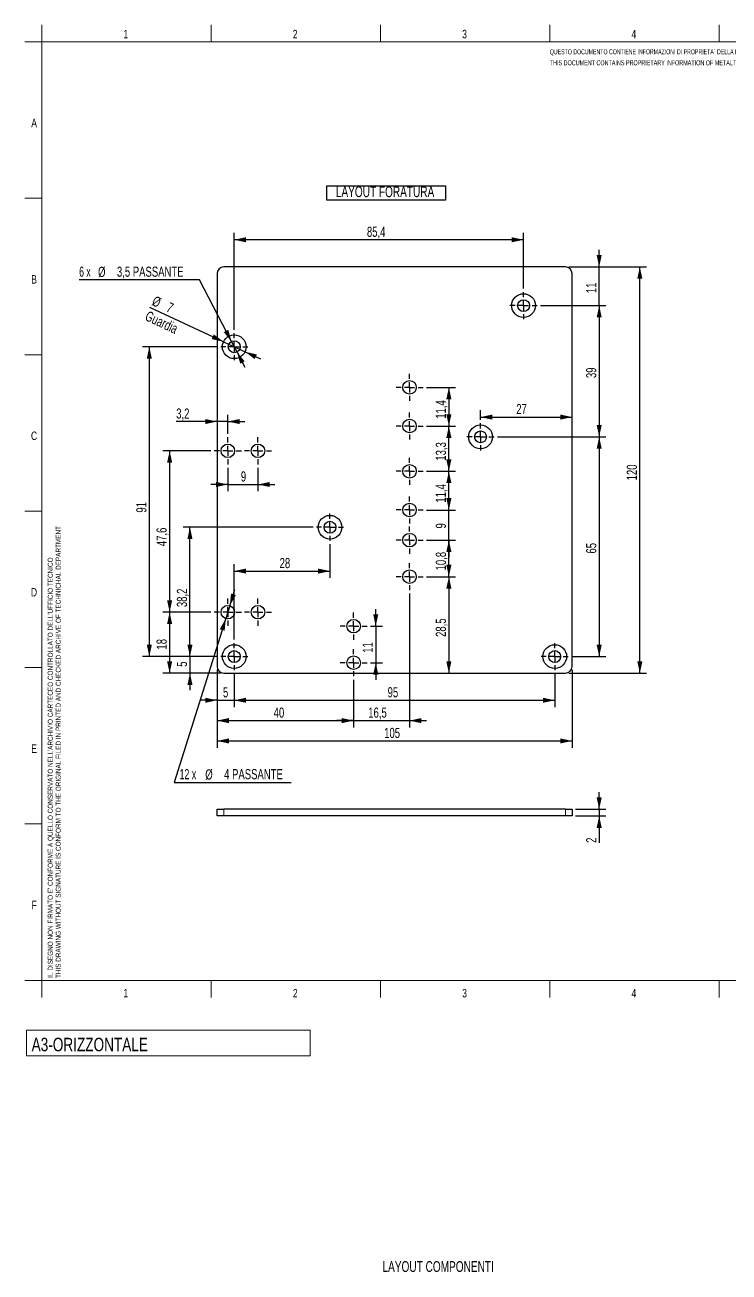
# Paper-space layout 'Sheet1' of a CAD drawing. Header units: millimetres. Extents: x 3 to 419, y -76 to 292.
# Drawn here: x 2.9 to 210.8, y -75.8 to 292.3 of the extents above; entities that cross this region are included whole.
import ezdxf

# ---------------------------------------------------------------- set-up
doc = ezdxf.new("R2010")
doc.units = ezdxf.units.MM
for name, color, linetype in [('NOTE', 7, 'Continuous'), ('QUOTE_-_DIAMETRO', 7, 'Continuous'), ('QUOTE_-_DIDASCALIA_FORO', 7, 'Continuous'), ('QUOTE_-_LINEARE', 7, 'Continuous'), ('TACCHE_DI_CENTRATURA', 7, 'Continuous')]:
    doc.layers.add(name, color=color, linetype=linetype)
doc.styles.add('SLDTEXTSTYLE0', font='TXT', dxfattribs={"width": 0.615211})
doc.styles.add('SLDTEXTSTYLE1', font='TXT', dxfattribs={"width": 0.638186})
doc.styles.add('SLDTEXTSTYLE2', font='TXT', dxfattribs={"width": 0.75})
doc.styles.add('SLDTEXTSTYLE3', font='TXT', dxfattribs={"width": 0.7})
doc.styles.add('SLDTEXTSTYLE5', font='TXT', dxfattribs={"width": 0.633333})
doc.styles.add('SLDTEXTSTYLE6', font='TXT', dxfattribs={"width": 0.65})
doc.dimstyles.new('SLDDIMSTYLE0', dxfattribs={"dimtxt": 3, "dimasz": 3.5, "dimexe": 0, "dimexo": 0.0625, "dimgap": 0.75, "dimtad": 1, "dimdec": 0, "dimrnd": 1e-09, "dimzin": 12, "dimdsep": 46, "dimtxsty": 'SLDTEXTSTYLE3', "dimsah": 1, "dimcen": 0.09, "dimadec": 0, "dimazin": 3, "dimtfac": 1, "dimtdec": 3, "dimtofl": 0, "dimtmove": 0, "dimatfit": 3, "dimfxl": 1, "dimfrac": 2, "dimtolj": 1, "dimtzin": 12, "dimarcsym": 0})
doc.dimstyles.new('SLDDIMSTYLE1', dxfattribs={"dimtxt": 3, "dimasz": 3.5, "dimexe": 0, "dimexo": 0.0625, "dimgap": 0.75, "dimtad": 0, "dimtih": 1, "dimtoh": 1, "dimdec": 1, "dimrnd": 1e-09, "dimzin": 12, "dimdsep": 46, "dimtxsty": 'SLDTEXTSTYLE3', "dimsah": 1, "dimcen": 0, "dimadec": 0, "dimazin": 3, "dimtfac": 1, "dimtdec": 3, "dimtmove": 0, "dimatfit": 3, "dimfxl": 1, "dimfrac": 2, "dimtolj": 1, "dimtzin": 12, "dimarcsym": 0})
doc.dimstyles.new('SLDDIMSTYLE2', dxfattribs={"dimtxt": 3, "dimasz": 3.5, "dimexe": 0, "dimexo": 0.0625, "dimgap": 0.75, "dimtad": 1, "dimdec": 1, "dimrnd": 1e-09, "dimzin": 12, "dimdsep": 46, "dimtxsty": 'SLDTEXTSTYLE3', "dimsah": 1, "dimcen": 0.09, "dimadec": 0, "dimazin": 3, "dimtfac": 1, "dimtdec": 3, "dimtofl": 0, "dimtmove": 0, "dimatfit": 3, "dimfxl": 1, "dimfrac": 2, "dimtolj": 1, "dimtzin": 12, "dimarcsym": 0})
doc.dimstyles.new('SLDDIMSTYLE3', dxfattribs={"dimtxt": 3, "dimasz": 3.5, "dimexe": 0, "dimexo": 0.0625, "dimgap": 0.75, "dimtad": 1, "dimdec": 0, "dimrnd": 1e-09, "dimzin": 12, "dimdsep": 46, "dimtxsty": 'SLDTEXTSTYLE3', "dimsah": 1, "dimcen": 0.09, "dimadec": 0, "dimazin": 3, "dimtfac": 1, "dimtdec": 3, "dimtmove": 0, "dimatfit": 0, "dimfxl": 1, "dimfrac": 2, "dimtolj": 1, "dimtzin": 12, "dimarcsym": 0})
doc.dimstyles.new('SLDDIMSTYLE4', dxfattribs={"dimtxt": 3, "dimasz": 3.5, "dimexe": 0, "dimexo": 0.0625, "dimgap": 0.75, "dimtad": 1, "dimdec": 1, "dimrnd": 1e-09, "dimzin": 12, "dimdsep": 46, "dimtxsty": 'SLDTEXTSTYLE3', "dimsah": 1, "dimcen": 0.09, "dimadec": 0, "dimazin": 3, "dimtfac": 1, "dimtdec": 3, "dimtmove": 0, "dimatfit": 0, "dimfxl": 1, "dimfrac": 2, "dimtolj": 1, "dimtzin": 12, "dimarcsym": 0})
doc.dimstyles.new('SLDDIMSTYLE5', dxfattribs={"dimtxt": 3, "dimasz": 3.5, "dimexe": 0, "dimexo": 0.0625, "dimgap": 0.75, "dimtad": 1, "dimdec": 1, "dimrnd": 1e-09, "dimzin": 12, "dimdsep": 46, "dimtxsty": 'SLDTEXTSTYLE3', "dimsah": 1, "dimcen": 0, "dimadec": 0, "dimazin": 3, "dimtfac": 1, "dimtdec": 3, "dimtmove": 0, "dimatfit": 3, "dimfxl": 1, "dimfrac": 2, "dimtolj": 1, "dimtzin": 12, "dimarcsym": 0})
doc.dimstyles.new('SLDDIMSTYLE6', dxfattribs={"dimtxt": 3, "dimasz": 3.5, "dimexe": 0, "dimexo": 0.0625, "dimgap": 0.75, "dimtad": 0, "dimtih": 1, "dimtoh": 1, "dimdec": 6, "dimrnd": 1e-09, "dimzin": 12, "dimdsep": 46, "dimtxsty": 'SLDTEXTSTYLE3', "dimsah": 1, "dimcen": 0, "dimadec": 0, "dimazin": 3, "dimtfac": 1, "dimtdec": 3, "dimtmove": 0, "dimatfit": 3, "dimfxl": 1, "dimfrac": 2, "dimtolj": 1, "dimtzin": 12, "dimarcsym": 0})

# ---------------------------------------------------------------- blocks, each defined once
blk = doc.blocks.new('SW_NOTE_0')
at = {"color": 0, "linetype": 'Continuous', "lineweight": 18, "insert": (0, 1.93), "char_height": 1.5, "attachment_point": 1, "style": 'SLDTEXTSTYLE0'}
blk.add_mtext('QUESTO DOCUMENTO CONTIENE INFORMAZIONI DI PROPRIETA` DELLA METALTRONICA SpA: QUALSIASI USO DA PARTE DI TERZI SENZA AUTORIZZAZIONE DELLA SOCIETA` SARA` PERSEGUITO A TERMINI DI LEGGE.', dxfattribs=at)
blk = doc.blocks.new('SW_NOTE_0_1')
at = {"color": 0, "linetype": 'Continuous', "lineweight": 18, "insert": (0, 1.93), "char_height": 1.5, "attachment_point": 1, "style": 'SLDTEXTSTYLE1'}
blk.add_mtext('THIS DOCUMENT CONTAINS PROPRIETARY INFORMATION OF METALTRONICA SpA: ANY USE BY A THIRD PARTY WITHOUT PRIOR AUTHORIZATION BY THE COMPANY SHALL BE PURSUED ACCORDING TO LAW.', dxfattribs=at)
blk = doc.blocks.new('SW_NOTE_0_2')
at = {"color": 0, "linetype": 'Continuous', "lineweight": 18, "insert": (-1.93, 0), "char_height": 1.5, "attachment_point": 1, "rotation": 90, "style": 'SLDTEXTSTYLE2'}
blk.add_mtext("IL DISEGNO NON FIRMATO E' CONFORME A QUELLO CONSERVATO NELL'ARCHIVIO CARTECEO CONTROLLATO DELL'UFFICIO TECNICO", dxfattribs=at)
blk = doc.blocks.new('SW_NOTE_0_3')
at = {"color": 0, "linetype": 'Continuous', "lineweight": 18, "insert": (0, 3.22), "char_height": 2.5, "attachment_point": 1, "style": 'SLDTEXTSTYLE2'}
blk.add_mtext('1', dxfattribs=at)
blk = doc.blocks.new('SW_NOTE_0_4')
at = {"color": 0, "linetype": 'Continuous', "lineweight": 18, "insert": (0, 3.22), "char_height": 2.5, "attachment_point": 1, "style": 'SLDTEXTSTYLE2'}
blk.add_mtext('2', dxfattribs=at)
blk = doc.blocks.new('SW_NOTE_0_5')
at = {"color": 0, "linetype": 'Continuous', "lineweight": 18, "insert": (0, 3.22), "char_height": 2.5, "attachment_point": 1, "style": 'SLDTEXTSTYLE2'}
blk.add_mtext('3', dxfattribs=at)
blk = doc.blocks.new('SW_NOTE_0_6')
at = {"color": 0, "linetype": 'Continuous', "lineweight": 18, "insert": (0, 3.22), "char_height": 2.5, "attachment_point": 1, "style": 'SLDTEXTSTYLE2'}
blk.add_mtext('4', dxfattribs=at)
blk = doc.blocks.new('SW_NOTE_0_11')
at = {"color": 0, "linetype": 'Continuous', "lineweight": 18, "insert": (0, 3.22), "char_height": 2.5, "attachment_point": 1, "style": 'SLDTEXTSTYLE2'}
blk.add_mtext('1', dxfattribs=at)
blk = doc.blocks.new('SW_NOTE_0_12')
at = {"color": 0, "linetype": 'Continuous', "lineweight": 18, "insert": (0, 3.22), "char_height": 2.5, "attachment_point": 1, "style": 'SLDTEXTSTYLE2'}
blk.add_mtext('2', dxfattribs=at)
blk = doc.blocks.new('SW_NOTE_0_13')
at = {"color": 0, "linetype": 'Continuous', "lineweight": 18, "insert": (0, 3.22), "char_height": 2.5, "attachment_point": 1, "style": 'SLDTEXTSTYLE2'}
blk.add_mtext('3', dxfattribs=at)
blk = doc.blocks.new('SW_NOTE_0_14')
at = {"color": 0, "linetype": 'Continuous', "lineweight": 18, "insert": (0, 3.22), "char_height": 2.5, "attachment_point": 1, "style": 'SLDTEXTSTYLE2'}
blk.add_mtext('4', dxfattribs=at)
blk = doc.blocks.new('SW_NOTE_0_19')
at = {"color": 0, "linetype": 'Continuous', "lineweight": 18, "insert": (0, 3.22), "char_height": 2.5, "attachment_point": 1, "style": 'SLDTEXTSTYLE2'}
blk.add_mtext('F', dxfattribs=at)
blk = doc.blocks.new('SW_NOTE_0_20')
at = {"color": 0, "linetype": 'Continuous', "lineweight": 18, "insert": (0, 3.22), "char_height": 2.5, "attachment_point": 1, "style": 'SLDTEXTSTYLE2'}
blk.add_mtext('E', dxfattribs=at)
blk = doc.blocks.new('SW_NOTE_0_21')
at = {"color": 0, "linetype": 'Continuous', "lineweight": 18, "insert": (0, 3.22), "char_height": 2.5, "attachment_point": 1, "style": 'SLDTEXTSTYLE2'}
blk.add_mtext('D', dxfattribs=at)
blk = doc.blocks.new('SW_NOTE_0_22')
at = {"color": 0, "linetype": 'Continuous', "lineweight": 18, "insert": (0, 3.22), "char_height": 2.5, "attachment_point": 1, "style": 'SLDTEXTSTYLE2'}
blk.add_mtext('C', dxfattribs=at)
blk = doc.blocks.new('SW_NOTE_0_23')
at = {"color": 0, "linetype": 'Continuous', "lineweight": 18, "insert": (0, 3.22), "char_height": 2.5, "attachment_point": 1, "style": 'SLDTEXTSTYLE2'}
blk.add_mtext('B', dxfattribs=at)
blk = doc.blocks.new('SW_NOTE_0_24')
at = {"color": 0, "linetype": 'Continuous', "lineweight": 18, "insert": (0, 3.22), "char_height": 2.5, "attachment_point": 1, "style": 'SLDTEXTSTYLE2'}
blk.add_mtext('A', dxfattribs=at)
blk = doc.blocks.new('SW_NOTE_0_53')
at = {"color": 0, "linetype": 'Continuous', "lineweight": 18, "insert": (-1.93, 0), "char_height": 1.5, "attachment_point": 1, "rotation": 90, "style": 'SLDTEXTSTYLE2'}
blk.add_mtext('THIS DRAWING WITHOUT SIGNATURE IS CONFORM TO THE ORIGINAL FILED IN PRINTED AND CHECKED ARCHIVE OF TECHNICHAL DEPARTMENT', dxfattribs=at)
blk = doc.blocks.new('SE')
at = {"color": 250, "linetype": 'Continuous', "lineweight": 18, "true_color": 0x191924}
for p, q in [((7.91, 292.21), (7.91, 287.21)), ((57.91, 292.21), (57.91, 287.21)), ((107.91, 292.21), (107.91, 287.21)), ((157.91, 292.21), (157.91, 287.21)), ((207.91, 292.21), (207.91, 287.21)), ((2.91, 287.21), (7.91, 287.21)), ((407.91, 287.21), (7.91, 287.21)), ((7.91, 287.21), (7.91, 10.21)), ((2.91, 241.04), (7.91, 241.04)), ((2.91, 194.88), (7.91, 194.88)), ((2.91, 148.71), (7.91, 148.71)), ((2.91, 102.54), (7.91, 102.54)), ((2.91, 56.38), (7.91, 56.38)), ((2.91, 10.21), (7.91, 10.21)), ((7.91, 10.21), (407.91, 10.21)), ((7.91, 10.21), (7.91, 5.21)), ((57.91, 10.21), (57.91, 5.21)), ((107.91, 10.21), (107.91, 5.21)), ((157.91, 10.21), (157.91, 5.21)), ((207.91, 10.21), (207.91, 5.21))]:
    blk.add_line(p, q, dxfattribs=at)
at = {"color": 7, "linetype": 'Continuous', "lineweight": 18}
for name, p in [('SW_NOTE_0_12', (82, 287.54)), ('SW_NOTE_0_13', (132, 287.54)), ('SW_NOTE_0_11', (32, 287.54)), ('SW_NOTE_0_14', (182, 287.54)), ('SW_NOTE_0', (157.87, 283.11)), ('SW_NOTE_0_1', (157.87, 279.86)), ('SW_NOTE_0_24', (4.78, 261.31)), ('SW_NOTE_0_23', (4.78, 215.15)), ('SW_NOTE_0_22', (4.69, 168.98)), ('SW_NOTE_0_21', (4.69, 122.81)), ('SW_NOTE_0_53', (13.92, 10.9)), ('SW_NOTE_0_2', (11.57, 10.99)), ('SW_NOTE_0_20', (4.78, 76.65)), ('SW_NOTE_0_19', (4.88, 30.48)), ('SW_NOTE_0_3', (32, 4.47)), ('SW_NOTE_0_4', (82, 4.47)), ('SW_NOTE_0_5', (132, 4.47)), ('SW_NOTE_0_6', (182, 4.47))]:
    blk.add_blockref(name, p, dxfattribs=at)
blk = doc.blocks.new('SW_NOTE_0_55')
at = {"layer": 'NOTE', "color": 0}
for p, q in [((-0.55, 0), (-0.55, 4.23)), ((-0.55, 4.23), (34.42, 4.23)), ((34.42, 4.23), (34.42, 0)), ((34.42, 0), (-0.55, 0))]:
    blk.add_line(p, q, dxfattribs=at)
at = {"layer": 'NOTE', "color": 0, "insert": (16.62, 4.09), "char_height": 3.175, "attachment_point": 2, "style": 'SLDTEXTSTYLE3'}
blk.add_mtext('LAYOUT FORATURA', dxfattribs=at)
blk = doc.blocks.new('_D')
at = {"layer": 'QUOTE_-_LINEARE', "color": 7}
for p, q in [((59.63, 101.98), (59.63, 78.98)), ((164.45, 101.98), (164.45, 78.98)), ((59.63, 80.98), (164.45, 80.98))]:
    blk.add_line(p, q, dxfattribs=at)
for points in [[(59.63, 80.98), (63.13, 80.23), (63.13, 81.73)], [(164.45, 80.98), (160.95, 81.73), (160.95, 80.23)]]:
    blk.add_solid(points, dxfattribs=at)
at = {"layer": 'QUOTE_-_LINEARE', "color": 7, "insert": (108.97, 84.84), "char_height": 3, "attachment_point": 1, "style": 'SLDTEXTSTYLE3'}
blk.add_mtext('105', dxfattribs=at)
blk = doc.blocks.new('_D_1')
at = {"layer": 'QUOTE_-_LINEARE', "color": 7}
for p, q in [((163.45, 220.9), (186.45, 220.9)), ((184.45, 100.98), (184.45, 220.9)), ((163.45, 100.98), (186.45, 100.98))]:
    blk.add_line(p, q, dxfattribs=at)
for points in [[(184.45, 220.9), (183.7, 217.4), (185.2, 217.4)], [(184.45, 100.98), (185.2, 104.48), (183.7, 104.48)]]:
    blk.add_solid(points, dxfattribs=at)
at = {"layer": 'QUOTE_-_LINEARE', "color": 7, "insert": (180.59, 157.89), "char_height": 3, "attachment_point": 1, "rotation": 90, "style": 'SLDTEXTSTYLE3'}
blk.add_mtext('120', dxfattribs=at)
blk = doc.blocks.new('_D_2')
at = {"layer": 'QUOTE_-_DIDASCALIA_FORO'}
for p, q in [((54.44, 217.04), (18.93, 217.04)), ((63.9, 198.87), (54.44, 217.04)), ((65.52, 195.77), (63.9, 198.87)), ((65.52, 195.77), (67.83, 191.33))]:
    blk.add_line(p, q, dxfattribs=at)
for points in [[(63.9, 198.87), (62.95, 202.32), (61.62, 201.63)], [(65.52, 195.77), (66.47, 192.32), (67.8, 193.01)]]:
    blk.add_solid(points, dxfattribs=at)
at = {"layer": 'QUOTE_-_DIDASCALIA_FORO', "char_height": 3, "attachment_point": 1}
for s, insert, style in [('6 x', (18.93, 220.98), 'SLDTEXTSTYLE5'), ('%%c', (24.5, 220.91), 'SLDTEXTSTYLE3'), ('3,5 PASSANTE', (30.07, 220.98), 'SLDTEXTSTYLE3')]:
    blk.add_mtext(s, dxfattribs=dict(at, insert=insert, style=style))
blk = doc.blocks.new('_D_3')
at = {"layer": 'QUOTE_-_LINEARE', "color": 7}
for p, q in [((64.71, 202.32), (64.71, 230.9)), ((150.12, 228.9), (64.71, 228.9)), ((150.12, 214.47), (150.12, 230.9))]:
    blk.add_line(p, q, dxfattribs=at)
for points in [[(64.71, 228.9), (68.21, 228.15), (68.21, 229.65)], [(150.12, 228.9), (146.62, 229.65), (146.62, 228.15)]]:
    blk.add_solid(points, dxfattribs=at)
at = {"layer": 'QUOTE_-_LINEARE', "color": 7, "insert": (103.87, 232.76), "char_height": 3, "attachment_point": 1, "style": 'SLDTEXTSTYLE3'}
blk.add_mtext('85,4', dxfattribs=at)
blk = doc.blocks.new('_D_4')
at = {"layer": 'QUOTE_-_LINEARE', "color": 7}
for p, q in [((59.71, 197.32), (37.63, 197.32)), ((39.63, 197.32), (39.63, 105.88)), ((59.71, 105.88), (37.63, 105.88))]:
    blk.add_line(p, q, dxfattribs=at)
for points in [[(39.63, 197.32), (38.88, 193.82), (40.38, 193.82)], [(39.63, 105.88), (40.38, 109.38), (38.88, 109.38)]]:
    blk.add_solid(points, dxfattribs=at)
at = {"layer": 'QUOTE_-_LINEARE', "color": 7, "insert": (35.76, 148.36), "char_height": 3, "attachment_point": 1, "rotation": 90, "style": 'SLDTEXTSTYLE3'}
blk.add_mtext('91', dxfattribs=at)
blk = doc.blocks.new('_D_5')
at = {"layer": 'QUOTE_-_LINEARE', "color": 7}
for p, q in [((51.63, 105.88), (51.63, 110.88)), ((59.71, 105.88), (49.63, 105.88)), ((51.63, 105.88), (51.63, 100.98)), ((60.63, 100.98), (49.63, 100.98)), ((51.63, 100.98), (51.63, 95.98))]:
    blk.add_line(p, q, dxfattribs=at)
for points in [[(51.63, 105.88), (52.38, 109.38), (50.88, 109.38)], [(51.63, 100.98), (50.88, 97.48), (52.38, 97.48)]]:
    blk.add_solid(points, dxfattribs=at)
at = {"layer": 'QUOTE_-_LINEARE', "color": 7, "insert": (47.76, 102.86), "char_height": 3, "attachment_point": 1, "rotation": 90, "style": 'SLDTEXTSTYLE3'}
blk.add_mtext('5', dxfattribs=at)
blk = doc.blocks.new('_D_6')
at = {"layer": 'QUOTE_-_LINEARE', "color": 7}
for p, q in [((64.71, 100.88), (64.71, 90.98)), ((159.32, 100.88), (159.32, 90.98)), ((64.71, 92.98), (159.32, 92.98))]:
    blk.add_line(p, q, dxfattribs=at)
for points in [[(64.71, 92.98), (68.21, 92.23), (68.21, 93.73)], [(159.32, 92.98), (155.82, 93.73), (155.82, 92.23)]]:
    blk.add_solid(points, dxfattribs=at)
at = {"layer": 'QUOTE_-_LINEARE', "color": 7, "insert": (109.99, 96.84), "char_height": 3, "attachment_point": 1, "style": 'SLDTEXTSTYLE3'}
blk.add_mtext('95', dxfattribs=at)
blk = doc.blocks.new('_D_7')
at = {"layer": 'QUOTE_-_LINEARE', "color": 7}
for p, q in [((59.63, 101.98), (59.63, 90.98)), ((64.71, 100.88), (64.71, 90.98)), ((59.63, 92.98), (54.63, 92.98)), ((59.63, 92.98), (64.71, 92.98)), ((64.71, 92.98), (69.71, 92.98))]:
    blk.add_line(p, q, dxfattribs=at)
for points in [[(59.63, 92.98), (56.13, 93.73), (56.13, 92.23)], [(64.71, 92.98), (68.21, 92.23), (68.21, 93.73)]]:
    blk.add_solid(points, dxfattribs=at)
at = {"layer": 'QUOTE_-_LINEARE', "color": 7, "insert": (61.38, 96.84), "char_height": 3, "attachment_point": 1, "style": 'SLDTEXTSTYLE3'}
blk.add_mtext('5', dxfattribs=at)
blk = doc.blocks.new('_D_8')
at = {"layer": 'QUOTE_-_LINEARE', "color": 7}
for p, q in [((172.45, 220.9), (172.45, 225.9)), ((163.45, 220.9), (174.45, 220.9)), ((172.45, 209.47), (172.45, 220.9)), ((155.12, 209.47), (174.45, 209.47)), ((172.45, 209.47), (172.45, 204.47))]:
    blk.add_line(p, q, dxfattribs=at)
for points in [[(172.45, 220.9), (173.2, 224.4), (171.7, 224.4)], [(172.45, 209.47), (171.7, 205.97), (173.2, 205.97)]]:
    blk.add_solid(points, dxfattribs=at)
at = {"layer": 'QUOTE_-_LINEARE', "color": 7, "insert": (168.59, 213.15), "char_height": 3, "attachment_point": 1, "rotation": 90, "style": 'SLDTEXTSTYLE3'}
blk.add_mtext('11', dxfattribs=at)
blk = doc.blocks.new('_D_9')
at = {"layer": 'QUOTE_-_LINEARE', "color": 7}
for p, q in [((92.97, 139.06), (92.97, 129.11)), ((64.71, 110.88), (64.71, 133.11)), ((64.71, 131.11), (92.97, 131.11))]:
    blk.add_line(p, q, dxfattribs=at)
for points in [[(64.71, 131.11), (68.21, 130.36), (68.21, 131.86)], [(92.97, 131.11), (89.47, 131.86), (89.47, 130.36)]]:
    blk.add_solid(points, dxfattribs=at)
at = {"layer": 'QUOTE_-_LINEARE', "color": 7, "insert": (78.1, 134.98), "char_height": 3, "attachment_point": 1, "style": 'SLDTEXTSTYLE3'}
blk.add_mtext('28', dxfattribs=at)
blk = doc.blocks.new('_D_10')
at = {"layer": 'QUOTE_-_LINEARE', "color": 7}
for p, q in [((87.97, 144.06), (49.63, 144.06)), ((51.63, 105.88), (51.63, 144.06)), ((59.71, 105.88), (49.63, 105.88))]:
    blk.add_line(p, q, dxfattribs=at)
for points in [[(51.63, 144.06), (50.88, 140.56), (52.38, 140.56)], [(51.63, 105.88), (52.38, 109.38), (50.88, 109.38)]]:
    blk.add_solid(points, dxfattribs=at)
at = {"layer": 'QUOTE_-_LINEARE', "color": 7, "insert": (47.76, 120.48), "char_height": 3, "attachment_point": 1, "rotation": 90, "style": 'SLDTEXTSTYLE3'}
blk.add_mtext('38,2', dxfattribs=at)
blk = doc.blocks.new('_D_11')
at = {"layer": 'QUOTE_-_LINEARE', "color": 7}
for p, q in [((62.8, 161.6), (62.8, 154.67)), ((71.69, 161.6), (71.69, 154.67)), ((62.8, 156.67), (57.8, 156.67)), ((62.8, 156.67), (71.69, 156.67)), ((71.69, 156.67), (76.69, 156.67))]:
    blk.add_line(p, q, dxfattribs=at)
for points in [[(62.8, 156.67), (59.3, 157.42), (59.3, 155.92)], [(71.69, 156.67), (75.19, 155.92), (75.19, 157.42)]]:
    blk.add_solid(points, dxfattribs=at)
at = {"layer": 'QUOTE_-_LINEARE', "color": 7, "insert": (66.65, 160.54), "char_height": 3, "attachment_point": 1, "style": 'SLDTEXTSTYLE3'}
blk.add_mtext('9', dxfattribs=at)
blk = doc.blocks.new('_D_12')
at = {"layer": 'QUOTE_-_LINEARE', "color": 7}
for p, q in [((57.8, 166.6), (43.63, 166.6)), ((45.63, 166.6), (45.63, 118.98)), ((57.8, 118.98), (43.63, 118.98))]:
    blk.add_line(p, q, dxfattribs=at)
for points in [[(45.63, 166.6), (44.88, 163.1), (46.38, 163.1)], [(45.63, 118.98), (46.38, 122.48), (44.88, 122.48)]]:
    blk.add_solid(points, dxfattribs=at)
at = {"layer": 'QUOTE_-_LINEARE', "color": 7, "insert": (41.76, 138.47), "char_height": 3, "attachment_point": 1, "rotation": 90, "style": 'SLDTEXTSTYLE3'}
blk.add_mtext('47,6', dxfattribs=at)
blk = doc.blocks.new('_D_13')
at = {"layer": 'QUOTE_-_LINEARE', "color": 7}
for p, q in [((57.8, 118.98), (43.63, 118.98)), ((45.63, 118.98), (45.63, 100.98)), ((60.63, 100.98), (43.63, 100.98))]:
    blk.add_line(p, q, dxfattribs=at)
for points in [[(45.63, 118.98), (44.88, 115.48), (46.38, 115.48)], [(45.63, 100.98), (46.38, 104.48), (44.88, 104.48)]]:
    blk.add_solid(points, dxfattribs=at)
at = {"layer": 'QUOTE_-_LINEARE', "color": 7, "insert": (41.76, 107.95), "char_height": 3, "attachment_point": 1, "rotation": 90, "style": 'SLDTEXTSTYLE3'}
blk.add_mtext('18', dxfattribs=at)
blk = doc.blocks.new('_D_14')
at = {"layer": 'QUOTE_-_LINEARE', "color": 7}
for p, q in [((62.8, 171.6), (62.8, 177.25)), ((59.63, 175.25), (47.58, 175.25)), ((62.8, 175.25), (59.63, 175.25)), ((62.8, 175.25), (67.8, 175.25))]:
    blk.add_line(p, q, dxfattribs=at)
for points in [[(59.63, 175.25), (56.13, 176), (56.13, 174.5)], [(62.8, 175.25), (66.3, 174.5), (66.3, 176)]]:
    blk.add_solid(points, dxfattribs=at)
at = {"layer": 'QUOTE_-_LINEARE', "color": 7, "insert": (47.58, 179.11), "char_height": 3, "attachment_point": 1, "style": 'SLDTEXTSTYLE3'}
blk.add_mtext('3,2', dxfattribs=at)
blk = doc.blocks.new('_D_15')
at = {"layer": 'QUOTE_-_LINEARE', "color": 7}
for p, q in [((137.42, 175.73), (137.42, 178.56)), ((137.42, 176.56), (164.45, 176.56))]:
    blk.add_line(p, q, dxfattribs=at)
for points in [[(137.42, 176.56), (140.92, 175.81), (140.92, 177.31)], [(164.45, 176.56), (160.95, 177.31), (160.95, 175.81)]]:
    blk.add_solid(points, dxfattribs=at)
at = {"layer": 'QUOTE_-_LINEARE', "color": 7, "insert": (147.96, 180.43), "char_height": 3, "attachment_point": 1, "style": 'SLDTEXTSTYLE3'}
blk.add_mtext('27', dxfattribs=at)
blk = doc.blocks.new('_D_16')
at = {"layer": 'QUOTE_-_LINEARE', "color": 7}
for p, q in [((155.12, 209.47), (174.45, 209.47)), ((172.45, 209.47), (172.45, 170.73)), ((142.42, 170.73), (174.45, 170.73))]:
    blk.add_line(p, q, dxfattribs=at)
for points in [[(172.45, 209.47), (171.7, 205.97), (173.2, 205.97)], [(172.45, 170.73), (173.2, 174.23), (171.7, 174.23)]]:
    blk.add_solid(points, dxfattribs=at)
at = {"layer": 'QUOTE_-_LINEARE', "color": 7, "insert": (168.59, 188.07), "char_height": 3, "attachment_point": 1, "rotation": 90, "style": 'SLDTEXTSTYLE3'}
blk.add_mtext('39', dxfattribs=at)
blk = doc.blocks.new('_D_17')
at = {"layer": 'QUOTE_-_LINEARE', "color": 7}
for p, q in [((142.42, 170.73), (174.45, 170.73)), ((172.45, 170.73), (172.45, 105.88)), ((164.32, 105.88), (174.45, 105.88))]:
    blk.add_line(p, q, dxfattribs=at)
for points in [[(172.45, 170.73), (171.7, 167.23), (173.2, 167.23)], [(172.45, 105.88), (173.2, 109.38), (171.7, 109.38)]]:
    blk.add_solid(points, dxfattribs=at)
at = {"layer": 'QUOTE_-_LINEARE', "color": 7, "insert": (168.59, 136.28), "char_height": 3, "attachment_point": 1, "rotation": 90, "style": 'SLDTEXTSTYLE3'}
blk.add_mtext('65', dxfattribs=at)
blk = doc.blocks.new('_D_18')
at = {"layer": 'QUOTE_-_LINEARE', "color": 7}
for p, q in [((106.48, 114.85), (106.48, 119.85)), ((104.95, 114.85), (108.48, 114.85)), ((106.48, 114.85), (106.48, 104.06)), ((104.95, 104.06), (108.48, 104.06)), ((106.48, 104.06), (106.48, 99.06))]:
    blk.add_line(p, q, dxfattribs=at)
for points in [[(106.48, 114.85), (107.23, 118.35), (105.73, 118.35)], [(106.48, 104.06), (105.73, 100.56), (107.23, 100.56)]]:
    blk.add_solid(points, dxfattribs=at)
at = {"layer": 'QUOTE_-_LINEARE', "color": 7, "insert": (102.61, 107), "char_height": 3, "attachment_point": 1, "rotation": 90, "style": 'SLDTEXTSTYLE3'}
blk.add_mtext('11', dxfattribs=at)
blk = doc.blocks.new('_D_19')
at = {"layer": 'QUOTE_-_LINEARE', "color": 7}
for p, q in [((59.63, 101.98), (59.63, 84.98)), ((99.95, 99.06), (99.95, 84.98)), ((59.63, 86.98), (99.95, 86.98))]:
    blk.add_line(p, q, dxfattribs=at)
for points in [[(59.63, 86.98), (63.13, 86.23), (63.13, 87.73)], [(99.95, 86.98), (96.45, 87.73), (96.45, 86.23)]]:
    blk.add_solid(points, dxfattribs=at)
at = {"layer": 'QUOTE_-_LINEARE', "color": 7, "insert": (76.34, 90.84), "char_height": 3, "attachment_point": 1, "style": 'SLDTEXTSTYLE3'}
blk.add_mtext('40', dxfattribs=at)
blk = doc.blocks.new('_D_20')
at = {"layer": 'QUOTE_-_LINEARE', "color": 7}
for p, q in [((121.46, 129.46), (130.07, 129.46)), ((128.07, 129.46), (128.07, 100.98))]:
    blk.add_line(p, q, dxfattribs=at)
for points in [[(128.07, 129.46), (127.32, 125.96), (128.82, 125.96)], [(128.07, 100.98), (128.82, 104.48), (127.32, 104.48)]]:
    blk.add_solid(points, dxfattribs=at)
at = {"layer": 'QUOTE_-_LINEARE', "color": 7, "insert": (124.2, 111.67), "char_height": 3, "attachment_point": 1, "rotation": 90, "style": 'SLDTEXTSTYLE3'}
blk.add_mtext('28,5', dxfattribs=at)
blk = doc.blocks.new('_D_21')
at = {"layer": 'QUOTE_-_LINEARE', "color": 7}
for p, q in [((121.46, 140.25), (130.07, 140.25)), ((128.07, 129.46), (128.07, 140.25)), ((121.46, 129.46), (130.07, 129.46))]:
    blk.add_line(p, q, dxfattribs=at)
for points in [[(128.07, 140.25), (127.32, 136.75), (128.82, 136.75)], [(128.07, 129.46), (128.82, 132.96), (127.32, 132.96)]]:
    blk.add_solid(points, dxfattribs=at)
at = {"layer": 'QUOTE_-_LINEARE', "color": 7, "insert": (124.2, 131.31), "char_height": 3, "attachment_point": 1, "rotation": 90, "style": 'SLDTEXTSTYLE3'}
blk.add_mtext('10,8', dxfattribs=at)
blk = doc.blocks.new('_D_22')
at = {"layer": 'QUOTE_-_LINEARE', "color": 7}
for p, q in [((128.07, 149.14), (128.07, 154.14)), ((121.46, 149.14), (130.07, 149.14)), ((128.07, 140.25), (128.07, 149.14)), ((121.46, 140.25), (130.07, 140.25)), ((128.07, 140.25), (128.07, 135.25))]:
    blk.add_line(p, q, dxfattribs=at)
for points in [[(128.07, 149.14), (128.82, 152.64), (127.32, 152.64)], [(128.07, 140.25), (127.32, 136.75), (128.82, 136.75)]]:
    blk.add_solid(points, dxfattribs=at)
at = {"layer": 'QUOTE_-_LINEARE', "color": 7, "insert": (124.2, 143.68), "char_height": 3, "attachment_point": 1, "rotation": 90, "style": 'SLDTEXTSTYLE3'}
blk.add_mtext('9', dxfattribs=at)
blk = doc.blocks.new('_D_23')
at = {"layer": 'QUOTE_-_LINEARE', "color": 7}
for p, q in [((121.46, 160.57), (130.07, 160.57)), ((128.07, 149.14), (128.07, 160.57)), ((121.46, 149.14), (130.07, 149.14))]:
    blk.add_line(p, q, dxfattribs=at)
for points in [[(128.07, 160.57), (127.32, 157.07), (128.82, 157.07)], [(128.07, 149.14), (128.82, 152.64), (127.32, 152.64)]]:
    blk.add_solid(points, dxfattribs=at)
at = {"layer": 'QUOTE_-_LINEARE', "color": 7, "insert": (124.2, 151.31), "char_height": 3, "attachment_point": 1, "rotation": 90, "style": 'SLDTEXTSTYLE3'}
blk.add_mtext('11,4', dxfattribs=at)
blk = doc.blocks.new('_D_24')
at = {"layer": 'QUOTE_-_LINEARE', "color": 7}
for p, q in [((121.46, 173.91), (130.07, 173.91)), ((128.07, 160.57), (128.07, 173.91)), ((121.46, 160.57), (130.07, 160.57))]:
    blk.add_line(p, q, dxfattribs=at)
for points in [[(128.07, 173.91), (127.32, 170.41), (128.82, 170.41)], [(128.07, 160.57), (128.82, 164.07), (127.32, 164.07)]]:
    blk.add_solid(points, dxfattribs=at)
at = {"layer": 'QUOTE_-_LINEARE', "color": 7, "insert": (124.2, 163.7), "char_height": 3, "attachment_point": 1, "rotation": 90, "style": 'SLDTEXTSTYLE3'}
blk.add_mtext('13,3', dxfattribs=at)
blk = doc.blocks.new('_D_25')
at = {"layer": 'QUOTE_-_LINEARE', "color": 7}
for p, q in [((121.46, 185.34), (130.07, 185.34)), ((128.07, 185.34), (128.07, 173.91)), ((121.46, 173.91), (130.07, 173.91))]:
    blk.add_line(p, q, dxfattribs=at)
for points in [[(128.07, 185.34), (127.32, 181.84), (128.82, 181.84)], [(128.07, 173.91), (128.82, 177.41), (127.32, 177.41)]]:
    blk.add_solid(points, dxfattribs=at)
at = {"layer": 'QUOTE_-_LINEARE', "color": 7, "insert": (124.2, 176.08), "char_height": 3, "attachment_point": 1, "rotation": 90, "style": 'SLDTEXTSTYLE3'}
blk.add_mtext('11,4', dxfattribs=at)
blk = doc.blocks.new('_D_26')
at = {"layer": 'QUOTE_-_LINEARE', "color": 7}
for p, q in [((116.46, 124.46), (116.46, 84.98)), ((99.95, 99.06), (99.95, 84.98)), ((99.95, 86.98), (94.95, 86.98)), ((99.95, 86.98), (116.46, 86.98)), ((116.46, 86.98), (121.46, 86.98))]:
    blk.add_line(p, q, dxfattribs=at)
for points in [[(99.95, 86.98), (96.45, 87.73), (96.45, 86.23)], [(116.46, 86.98), (119.96, 86.23), (119.96, 87.73)]]:
    blk.add_solid(points, dxfattribs=at)
at = {"layer": 'QUOTE_-_LINEARE', "color": 7, "insert": (104.27, 90.84), "char_height": 3, "attachment_point": 1, "style": 'SLDTEXTSTYLE3'}
blk.add_mtext('16,5', dxfattribs=at)
blk = doc.blocks.new('_D_27')
at = {"layer": 'QUOTE_-_DIAMETRO', "color": 7}
for p, q in [((61.54, 198.8), (39.8, 208.94)), ((61.54, 198.8), (67.88, 195.84)), ((67.88, 195.84), (72.41, 193.73))]:
    blk.add_line(p, q, dxfattribs=at)
for points in [[(61.54, 198.8), (58.68, 200.96), (58.05, 199.6)], [(67.88, 195.84), (70.74, 193.68), (71.37, 195.04)]]:
    blk.add_solid(points, dxfattribs=at)
at = {"layer": 'QUOTE_-_DIAMETRO', "color": 7, "char_height": 3, "attachment_point": 1, "rotation": 335, "style": 'SLDTEXTSTYLE3'}
for s, insert in [('%%c', (41.43, 212.44)), ('7', (45.67, 210.55)), ('Guardia', (39.37, 208.02))]:
    blk.add_mtext(s, dxfattribs=dict(at, insert=insert))
blk = doc.blocks.new('_D_28')
at = {"layer": 'QUOTE_-_DIAMETRO'}
for p, q in [((63.41, 120.89), (64.91, 125.66)), ((63.41, 120.89), (62.2, 117.07)), ((62.2, 117.07), (46.96, 68.72)), ((46.96, 68.72), (81.48, 68.72))]:
    blk.add_line(p, q, dxfattribs=at)
for points in [[(63.41, 120.89), (65.17, 124), (63.74, 124.45)], [(62.2, 117.07), (60.43, 113.96), (61.87, 113.51)]]:
    blk.add_solid(points, dxfattribs=at)
at = {"layer": 'QUOTE_-_DIAMETRO', "char_height": 3, "attachment_point": 1}
for s, insert, style in [('12 x', (48.55, 72.67), 'SLDTEXTSTYLE6'), ('%%c', (56.15, 72.59), 'SLDTEXTSTYLE3'), ('4 PASSANTE', (61.72, 72.67), 'SLDTEXTSTYLE3')]:
    blk.add_mtext(s, dxfattribs=dict(at, insert=insert, style=style))
blk = doc.blocks.new('SW_CENTERMARKSYMBOL_0')
at = {"layer": 'TACCHE_DI_CENTRATURA', "color": 0}
for p, q in [((0, 2.5), (0, 4)), ((-2.5, 0), (-4, 0)), ((0, 0), (-1.5, 0)), ((0, 0), (0, 1.5)), ((0, 0), (0, -1.5)), ((0, 0), (1.5, 0)), ((2.5, 0), (4, 0)), ((0, -2.5), (0, -4))]:
    blk.add_line(p, q, dxfattribs=at)
blk = doc.blocks.new('SW_CENTERMARKSYMBOL_1')
at = {"layer": 'TACCHE_DI_CENTRATURA', "color": 0}
for p, q in [((0, 2.5), (0, 4)), ((-2.5, 0), (-4, 0)), ((0, 0), (-1.5, 0)), ((0, 0), (0, 1.5)), ((0, 0), (0, -1.5)), ((0, 0), (1.5, 0)), ((2.5, 0), (4, 0)), ((0, -2.5), (0, -4))]:
    blk.add_line(p, q, dxfattribs=at)
blk = doc.blocks.new('SW_CENTERMARKSYMBOL_2')
at = {"layer": 'TACCHE_DI_CENTRATURA', "color": 0}
for p, q in [((0, 2.5), (0, 4)), ((-2.5, 0), (-4, 0)), ((0, 0), (-1.5, 0)), ((0, 0), (0, 1.5)), ((0, 0), (0, -1.5)), ((0, 0), (1.5, 0)), ((2.5, 0), (4, 0)), ((0, -2.5), (0, -4))]:
    blk.add_line(p, q, dxfattribs=at)
blk = doc.blocks.new('SW_CENTERMARKSYMBOL_3')
at = {"layer": 'TACCHE_DI_CENTRATURA', "color": 0}
for p, q in [((0, 2.5), (0, 4)), ((-2.5, 0), (-4, 0)), ((0, 0), (-1.5, 0)), ((0, 0), (0, 1.5)), ((0, 0), (0, -1.5)), ((0, 0), (1.5, 0)), ((2.5, 0), (4, 0)), ((0, -2.5), (0, -4))]:
    blk.add_line(p, q, dxfattribs=at)
blk = doc.blocks.new('SW_CENTERMARKSYMBOL_4')
at = {"layer": 'TACCHE_DI_CENTRATURA', "color": 0}
for p, q in [((0, 2.5), (0, 4)), ((-2.5, 0), (-4, 0)), ((0, 0), (-1.5, 0)), ((0, 0), (0, 1.5)), ((0, 0), (0, -1.5)), ((0, 0), (1.5, 0)), ((2.5, 0), (4, 0)), ((0, -2.5), (0, -4))]:
    blk.add_line(p, q, dxfattribs=at)
blk = doc.blocks.new('SW_CENTERMARKSYMBOL_5')
at = {"layer": 'TACCHE_DI_CENTRATURA', "color": 0}
for p, q in [((0, 2.5), (0, 4)), ((-2.5, 0), (-4, 0)), ((0, 0), (-1.5, 0)), ((0, 0), (0, 1.5)), ((0, 0), (0, -1.5)), ((0, 0), (1.5, 0)), ((2.5, 0), (4, 0)), ((0, -2.5), (0, -4))]:
    blk.add_line(p, q, dxfattribs=at)
blk = doc.blocks.new('SW_CENTERMARKSYMBOL_6')
at = {"layer": 'TACCHE_DI_CENTRATURA', "color": 0}
for p, q in [((0, 2.5), (0, 4)), ((-2.5, 0), (-4, 0)), ((0, 0), (-1.5, 0)), ((0, 0), (0, 1.5)), ((0, 0), (0, -1.5)), ((0, 0), (1.5, 0)), ((2.5, 0), (4, 0)), ((0, -2.5), (0, -4))]:
    blk.add_line(p, q, dxfattribs=at)
blk = doc.blocks.new('SW_CENTERMARKSYMBOL_7')
at = {"layer": 'TACCHE_DI_CENTRATURA', "color": 0}
for p, q in [((0, 2.5), (0, 4)), ((-2.5, 0), (-4, 0)), ((0, 0), (-1.5, 0)), ((0, 0), (0, 1.5)), ((0, 0), (0, -1.5)), ((0, 0), (1.5, 0)), ((2.5, 0), (4, 0)), ((0, -2.5), (0, -4))]:
    blk.add_line(p, q, dxfattribs=at)
blk = doc.blocks.new('SW_CENTERMARKSYMBOL_8')
at = {"layer": 'TACCHE_DI_CENTRATURA', "color": 0}
for p, q in [((0, 2.5), (0, 4)), ((-2.5, 0), (-4, 0)), ((0, 0), (-1.5, 0)), ((0, 0), (0, 1.5)), ((0, 0), (0, -1.5)), ((0, 0), (1.5, 0)), ((2.5, 0), (4, 0)), ((0, -2.5), (0, -4))]:
    blk.add_line(p, q, dxfattribs=at)
blk = doc.blocks.new('SW_CENTERMARKSYMBOL_9')
at = {"layer": 'TACCHE_DI_CENTRATURA', "color": 0}
for p, q in [((0, 2.5), (0, 4)), ((-2.5, 0), (-4, 0)), ((0, 0), (-1.5, 0)), ((0, 0), (0, 1.5)), ((0, 0), (0, -1.5)), ((0, 0), (1.5, 0)), ((2.5, 0), (4, 0)), ((0, -2.5), (0, -4))]:
    blk.add_line(p, q, dxfattribs=at)
blk = doc.blocks.new('SW_CENTERMARKSYMBOL_10')
at = {"layer": 'TACCHE_DI_CENTRATURA', "color": 0}
for p, q in [((0, 2.5), (0, 4)), ((-2.5, 0), (-4, 0)), ((0, 0), (-1.5, 0)), ((0, 0), (0, 1.5)), ((0, 0), (0, -1.5)), ((0, 0), (1.5, 0)), ((2.5, 0), (4, 0)), ((0, -2.5), (0, -4))]:
    blk.add_line(p, q, dxfattribs=at)
blk = doc.blocks.new('SW_CENTERMARKSYMBOL_11')
at = {"layer": 'TACCHE_DI_CENTRATURA', "color": 0}
for p, q in [((0, 2.5), (0, 4)), ((-2.5, 0), (-4, 0)), ((0, 0), (-1.5, 0)), ((0, 0), (0, 1.5)), ((0, 0), (0, -1.5)), ((0, 0), (1.5, 0)), ((2.5, 0), (4, 0)), ((0, -2.5), (0, -4))]:
    blk.add_line(p, q, dxfattribs=at)
blk = doc.blocks.new('SW_CENTERMARKSYMBOL_12')
at = {"layer": 'TACCHE_DI_CENTRATURA', "color": 0}
for p, q in [((0, 2.5), (0, 4)), ((-2.5, 0), (-4, 0)), ((0, 0), (-1.5, 0)), ((0, 0), (0, 1.5)), ((0, 0), (0, -1.5)), ((0, 0), (1.5, 0)), ((2.5, 0), (4, 0)), ((0, -2.5), (0, -4))]:
    blk.add_line(p, q, dxfattribs=at)
blk = doc.blocks.new('SW_CENTERMARKSYMBOL_13')
at = {"layer": 'TACCHE_DI_CENTRATURA', "color": 0}
for p, q in [((0, 2.5), (0, 4)), ((-2.5, 0), (-4, 0)), ((0, 0), (-1.5, 0)), ((0, 0), (0, 1.5)), ((0, 0), (0, -1.5)), ((0, 0), (1.5, 0)), ((2.5, 0), (4, 0)), ((0, -2.5), (0, -4))]:
    blk.add_line(p, q, dxfattribs=at)
blk = doc.blocks.new('SW_CENTERMARKSYMBOL_14')
at = {"layer": 'TACCHE_DI_CENTRATURA', "color": 0}
for p, q in [((0, 2.5), (0, 4)), ((-2.5, 0), (-4, 0)), ((0, 0), (-1.5, 0)), ((0, 0), (0, 1.5)), ((0, 0), (0, -1.5)), ((0, 0), (1.5, 0)), ((2.5, 0), (4, 0)), ((0, -2.5), (0, -4))]:
    blk.add_line(p, q, dxfattribs=at)
blk = doc.blocks.new('SW_CENTERMARKSYMBOL_15')
at = {"layer": 'TACCHE_DI_CENTRATURA', "color": 0}
for p, q in [((0, 2.5), (0, 4)), ((-2.5, 0), (-4, 0)), ((0, 0), (-1.5, 0)), ((0, 0), (0, 1.5)), ((0, 0), (0, -1.5)), ((0, 0), (1.5, 0)), ((2.5, 0), (4, 0)), ((0, -2.5), (0, -4))]:
    blk.add_line(p, q, dxfattribs=at)
blk = doc.blocks.new('SW_CENTERMARKSYMBOL_16')
at = {"layer": 'TACCHE_DI_CENTRATURA', "color": 0}
for p, q in [((0, 2.5), (0, 4)), ((-2.5, 0), (-4, 0)), ((0, 0), (-1.5, 0)), ((0, 0), (0, 1.5)), ((0, 0), (0, -1.5)), ((0, 0), (1.5, 0)), ((2.5, 0), (4, 0)), ((0, -2.5), (0, -4))]:
    blk.add_line(p, q, dxfattribs=at)
blk = doc.blocks.new('SW_CENTERMARKSYMBOL_17')
at = {"layer": 'TACCHE_DI_CENTRATURA', "color": 0}
for p, q in [((0, 2.5), (0, 4)), ((-2.5, 0), (-4, 0)), ((0, 0), (-1.5, 0)), ((0, 0), (0, 1.5)), ((0, 0), (0, -1.5)), ((0, 0), (1.5, 0)), ((2.5, 0), (4, 0)), ((0, -2.5), (0, -4))]:
    blk.add_line(p, q, dxfattribs=at)
blk = doc.blocks.new('_D_29')
at = {"layer": 'QUOTE_-_LINEARE', "color": 7}
for p, q in [((172.45, 60.83), (172.45, 65.83)), ((165.45, 60.83), (174.45, 60.83)), ((172.45, 60.83), (172.45, 58.83)), ((165.45, 58.83), (174.45, 58.83)), ((172.45, 58.83), (172.45, 50.9))]:
    blk.add_line(p, q, dxfattribs=at)
for points in [[(172.45, 60.83), (173.2, 64.33), (171.7, 64.33)], [(172.45, 58.83), (171.7, 55.33), (173.2, 55.33)]]:
    blk.add_solid(points, dxfattribs=at)
at = {"layer": 'QUOTE_-_LINEARE', "color": 7, "insert": (168.59, 50.9), "char_height": 3, "attachment_point": 1, "rotation": 90, "style": 'SLDTEXTSTYLE3'}
blk.add_mtext('2', dxfattribs=at)

psp = doc.layouts.new('Sheet1')

# ---------------------------------------------------------------- linework, layer by layer
at = {"color": 7, "linetype": 'Continuous', "lineweight": 25}
for p, q in [((162.4537531, 220.896802), (61.6287531, 220.896802)), ((59.6287531, 218.896802), (59.6287531, 102.976802)), ((164.4537531, 102.976802), (164.4537531, 218.896802)), ((61.6287531, 100.976802), (162.4537531, 100.976802)), ((59.6287531, 58.8313949), (59.6287531, 60.8313949)), ((59.6287531, 60.8313949), (61.6287531, 60.8313949)), ((162.4537531, 60.8313949), (61.6287531, 60.8313949)), ((162.4537531, 60.8313949), (164.4537531, 60.8313949)), ((164.4537531, 60.8313949), (164.4537531, 58.8313949)), ((61.6287531, 58.8313949), (59.6287531, 58.8313949)), ((162.4537531, 58.8313949), (61.6287531, 58.8313949)), ((164.4537531, 58.8313949), (162.4537531, 58.8313949))]:
    psp.add_line(p, q, dxfattribs=at)
at = {"color": 9, "linetype": 'Continuous', "lineweight": 18}
for p, q in [((61.6287531, 60.8313949), (61.6287531, 58.8313949)), ((162.4537531, 58.8313949), (162.4537531, 60.8313949))]:
    psp.add_line(p, q, dxfattribs=at)
at = {"color": 250, "linetype": 'Continuous', "lineweight": 18, "true_color": 0x191924}
for p, q in [((3.3285549, -4.4032073), (3.3285549, -11.9405305)), ((87.1258537, -4.4032073), (3.3285549, -4.4032073)), ((87.1258537, -11.9405305), (87.1258537, -4.4032073)), ((3.3285549, -11.9405305), (87.1258537, -11.9405305))]:
    psp.add_line(p, q, dxfattribs=at)
at = {"color": 7, "linetype": 'Continuous'}
for centre in [(150.1162531, 209.466802), (64.7087531, 197.321802), (137.4162531, 170.731802), (92.9662531, 144.061802), (64.7087531, 105.881802), (159.3237531, 105.881802)]:
    psp.add_circle(centre, 3.5, dxfattribs=at)
at = {"color": 7, "linetype": 'Continuous', "lineweight": 25}
for centre, radius in [((150.1162531, 209.466802), 1.75), ((64.7087531, 197.321802), 1.75), ((116.4612531, 185.336802), 2), ((116.4612531, 173.906802), 2), ((137.4162531, 170.731802), 1.75), ((62.8037531, 166.604302), 2), ((71.6937531, 166.604302), 2), ((116.4612531, 160.571802), 2), ((116.4612531, 149.141802), 2), ((92.9662531, 144.061802), 1.75), ((116.4612531, 140.251802), 2), ((116.4612531, 129.456802), 2), ((62.8037531, 118.979302), 2), ((71.6937531, 118.979302), 2), ((99.9512531, 114.851802), 2), ((64.7087531, 105.881802), 1.75), ((159.3237531, 105.881802), 1.75), ((99.9512531, 104.056802), 2)]:
    psp.add_circle(centre, radius, dxfattribs=at)
for centre, start, end in [((61.6287531, 218.896802), 90, 180), ((162.4537531, 218.896802), 0, 90), ((61.6287531, 102.976802), 180, 270), ((162.4537531, 102.976802), 270, 0)]:
    psp.add_arc(centre, 2, start, end, dxfattribs=at)

# ---------------------------------------------------------------- block references
at = {"color": 7, "linetype": 'Continuous'}
psp.add_blockref('SE', (0, 0.0913187), dxfattribs=at)
at = {"layer": 'NOTE', "color": 7}
psp.add_blockref('SW_NOTE_0_55', (92.6093822, 240.5717834), dxfattribs=at)
at = {"layer": 'TACCHE_DI_CENTRATURA', "color": 7}
for name, p in [('SW_CENTERMARKSYMBOL_9', (150.1162531, 209.466802)), ('SW_CENTERMARKSYMBOL_0', (64.7087531, 197.321802)), ('SW_CENTERMARKSYMBOL_17', (116.4612531, 185.336802)), ('SW_CENTERMARKSYMBOL_16', (116.4612531, 173.906802)), ('SW_CENTERMARKSYMBOL_10', (137.4162531, 170.731802)), ('SW_CENTERMARKSYMBOL_1', (62.8037531, 166.604302)), ('SW_CENTERMARKSYMBOL_2', (71.6937531, 166.604302)), ('SW_CENTERMARKSYMBOL_15', (116.4612531, 160.571802)), ('SW_CENTERMARKSYMBOL_14', (116.4612531, 149.141802)), ('SW_CENTERMARKSYMBOL_11', (92.9662531, 144.061802)), ('SW_CENTERMARKSYMBOL_13', (116.4612531, 140.251802)), ('SW_CENTERMARKSYMBOL_12', (116.4612531, 129.456802)), ('SW_CENTERMARKSYMBOL_3', (62.8037531, 118.979302)), ('SW_CENTERMARKSYMBOL_4', (71.6937531, 118.979302)), ('SW_CENTERMARKSYMBOL_6', (99.9512531, 114.851802)), ('SW_CENTERMARKSYMBOL_5', (64.7087531, 105.881802)), ('SW_CENTERMARKSYMBOL_7', (99.9512531, 104.056802)), ('SW_CENTERMARKSYMBOL_8', (159.3237531, 105.881802))]:
    psp.add_blockref(name, p, dxfattribs=at)

# ---------------------------------------------------------------- texts
at = {"color": 250, "linetype": 'Continuous', "lineweight": 0, "true_color": 0x191924, "insert": (4.8937723, -6.6231486), "char_height": 4, "attachment_point": 1, "style": 'SLDTEXTSTYLE2'}
psp.add_mtext('A3-ORIZZONTALE', dxfattribs=at)
at = {"layer": 'NOTE', "color": 7, "insert": (124.9054855, -72.5571116), "char_height": 3.175, "attachment_point": 2, "style": 'SLDTEXTSTYLE3'}
psp.add_mtext('LAYOUT COMPONENTI', dxfattribs=at)
psp.add_mtext('LAYOUT COMPONENTI', dxfattribs=at)
psp.add_mtext('LAYOUT COMPONENTI', dxfattribs=at)
psp.add_mtext('LAYOUT COMPONENTI', dxfattribs=at)

# ---------------------------------------------------------------- dimensions: what is measured, and where the dimension line sits
at = {"layer": 'QUOTE_-_DIAMETRO', "color": 7}
dim = psp.add_diameter_dim_2p(p1=(61.5366759, 198.8009659), p2=(67.8808304, 195.8426381), dimstyle='SLDDIMSTYLE5', dxfattribs=at)
dim.commit()
dim.dimension.update_dxf_attribs({"geometry": '_D_27', "text_midpoint": (45.6287631, 206.2189621), "dimtype": 163})
at = {"layer": 'QUOTE_-_DIAMETRO'}
dim = psp.add_diameter_dim_2p(p1=(62.2023415, 117.0718681), p2=(63.4051647, 120.8867359), text='12 x <> PASSANTE\\P', dimstyle='SLDDIMSTYLE6', dxfattribs=at)
dim.commit()
dim.dimension.update_dxf_attribs({"geometry": '_D_28', "text_midpoint": (65.0108975, 71.2021013), "dimtype": 163})
at = {"layer": 'QUOTE_-_DIDASCALIA_FORO'}
dim = psp.add_diameter_dim_2p(p1=(63.900693, 198.8740709), p2=(65.5168132, 195.769533), text='6 x <> PASSANTE\\P', dimstyle='SLDDIMSTYLE1', dxfattribs=at)
dim.commit()
dim.dimension.update_dxf_attribs({"geometry": '_D_2', "text_midpoint": (35.890921, 219.5196867), "dimtype": 163})
at = {"layer": 'QUOTE_-_LINEARE', "color": 7}
for base, p1, p2, dimstyle, picture, middle in [((64.7087531, 228.896802), (150.1162531, 213.466802), (64.7087531, 201.321802), 'SLDDIMSTYLE2', '_D_3', (107.4125031, 228.896802)), ((59.6287531, 175.2468266), (62.8037531, 170.604302), (59.6287531, 218.896802), 'SLDDIMSTYLE4', '_D_14', (50.1127531, 175.2468266)), ((164.4537531, 176.5631248), (137.4162531, 174.731802), (164.4537531, 218.896802), 'SLDDIMSTYLE2', '_D_15', (149.9892672, 176.5631248)), ((71.6937531, 156.6734856), (62.8037531, 162.604302), (71.6937531, 162.604302), 'SLDDIMSTYLE3', '_D_11', (67.6606219, 156.6734856)), ((92.9662531, 131.1142273), (64.7087531, 109.881802), (92.9662531, 140.061802), 'SLDDIMSTYLE0', '_D_9', (80.1283372, 131.1142273)), ((116.4612531, 86.976802), (99.9512531, 100.056802), (116.4612531, 125.456802), 'SLDDIMSTYLE4', '_D_26', (107.8097172, 86.976802)), ((64.7087531, 92.976802), (59.6287531, 102.976802), (64.7087531, 101.881802), 'SLDDIMSTYLE3', '_D_7', (62.3917759, 92.976802)), ((164.4537531, 80.976802), (59.6287531, 102.976802), (164.4537531, 102.976802), 'SLDDIMSTYLE0', '_D', (112.0162531, 80.976802)), ((99.9512531, 86.976802), (59.6287531, 102.976802), (99.9512531, 100.056802), 'SLDDIMSTYLE0', '_D_19', (78.3693819, 86.976802)), ((159.3237531, 92.976802), (64.7087531, 101.881802), (159.3237531, 101.881802), 'SLDDIMSTYLE0', '_D_6', (112.0162531, 92.976802))]:
    dim = psp.add_linear_dim(base=base, p1=p1, p2=p2, dimstyle=dimstyle, dxfattribs=at)
    dim.commit()
    dim.dimension.update_dxf_attribs({"geometry": picture, "text_midpoint": middle, "dimtype": 160})
for base, p1, p2, dimstyle, picture, middle in [((172.4537531, 220.896802), (154.1162531, 209.466802), (162.4537531, 220.896802), 'SLDDIMSTYLE3', '_D_8', (172.4537531, 215.181802)), ((184.4537531, 220.896802), (162.4537531, 100.976802), (162.4537531, 220.896802), 'SLDDIMSTYLE0', '_D_1', (184.4537531, 160.936802)), ((172.4537531, 170.731802), (154.1162531, 209.466802), (141.4162531, 170.731802), 'SLDDIMSTYLE0', '_D_16', (172.4537531, 190.099302)), ((39.6287531, 105.881802), (60.7087531, 197.321802), (60.7087531, 105.881802), 'SLDDIMSTYLE0', '_D_4', (39.6287531, 150.3895898)), ((128.0719304, 173.906802), (120.4612531, 185.336802), (120.4612531, 173.906802), 'SLDDIMSTYLE2', '_D_25', (128.0719304, 179.621802)), ((128.0719304, 173.906802), (120.4612531, 160.571802), (120.4612531, 173.906802), 'SLDDIMSTYLE2', '_D_24', (128.0719304, 167.239302)), ((172.4537531, 105.881802), (141.4162531, 170.731802), (163.3237531, 105.881802), 'SLDDIMSTYLE0', '_D_17', (172.4537531, 138.306802)), ((45.6287531, 118.979302), (58.8037531, 166.604302), (58.8037531, 118.979302), 'SLDDIMSTYLE2', '_D_12', (45.6287531, 142.0125227)), ((128.0719304, 160.571802), (120.4612531, 149.141802), (120.4612531, 160.571802), 'SLDDIMSTYLE2', '_D_23', (128.0719304, 154.856802)), ((128.0719304, 149.141802), (120.4612531, 140.251802), (120.4612531, 149.141802), 'SLDDIMSTYLE3', '_D_22', (128.0719304, 144.696802)), ((51.6287531, 144.061802), (60.7087531, 105.881802), (88.9662531, 144.061802), 'SLDDIMSTYLE2', '_D_10', (51.6287531, 124.0193495)), ((128.0719304, 140.251802), (120.4612531, 129.456802), (120.4612531, 140.251802), 'SLDDIMSTYLE2', '_D_21', (128.0719304, 134.854302)), ((128.0719304, 100.976802), (120.4612531, 129.456802), (162.4537531, 100.976802), 'SLDDIMSTYLE2', '_D_20', (128.0719304, 115.216802)), ((45.6287531, 100.976802), (58.8037531, 118.979302), (61.6287531, 100.976802), 'SLDDIMSTYLE2', '_D_13', (45.6287531, 109.978052)), ((106.4778887, 104.056802), (103.9512531, 114.851802), (103.9512531, 104.056802), 'SLDDIMSTYLE3', '_D_18', (106.4778887, 109.0292216)), ((51.6287531, 100.976802), (60.7087531, 105.881802), (61.6287531, 100.976802), 'SLDDIMSTYLE3', '_D_5', (51.6287531, 103.8747206)), ((172.4537531, 58.8313949), (164.4537531, 60.8313949), (164.4537531, 58.8313949), 'SLDDIMSTYLE4', '_D_29', (172.4537531, 51.912645))]:
    dim = psp.add_linear_dim(base=base, p1=p1, p2=p2, angle=90, dimstyle=dimstyle, dxfattribs=at)
    dim.commit()
    dim.dimension.update_dxf_attribs({"geometry": picture, "text_midpoint": middle, "dimtype": 160})

doc.saveas('drawing.dxf')
